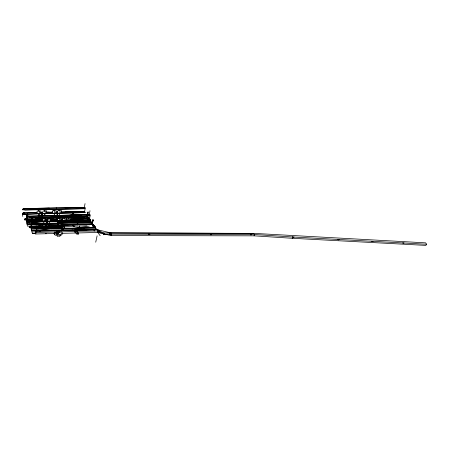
<?xml version="1.0" encoding="UTF-8"?>
<svg xmlns="http://www.w3.org/2000/svg" width="449" height="449" viewBox="0 0 449 449"><rect width="100%" height="100%" fill="white"/><g stroke="black" fill="none" stroke-linecap="round" stroke-linejoin="round"><path stroke-width="0.67" d="M79.787 224.809L79.871 224.769M77.699 223.462L77.896 223.456M78.148 219.959L78.334 219.842M76.218 231.229L76.083 230.606L76.1 231.925L74.792 231.953L74.467 230.848M77.133 219.993L77.351 219.842M75.118 217.389L74.82 217.232L75.09 217.355M31.256 226.307L31.862 221.89L31.127 226.408L31.739 226.425M72.783 216.053L72.772 215.975M73.198 212.562L73.406 212.59M61.182 230.702L61.115 230.118L61.008 230.573M72.396 212.646L72.384 212.596M36.453 231.263L36.756 230.758M27.103 214.268L26.485 218.685L27.26 214.263M74.618 231.302L74.523 230.663M76.251 231.005L76.083 230.606M76.1 231.925L74.556 231.678L74.59 231.314M62.271 223.748L62.254 223.776M61.693 220.397L61.726 220.251M83.43 229.781L83.581 230.191L83.649 229.708M57.259 216.39L57.427 216.233M56.843 212.747L56.871 212.921M36.762 229.439L36.919 228.883M46.977 221.458L46.152 225.695M61.519 225.23L62.366 220.992M46.342 225.791L46.937 221.632M46.904 224.382L46.864 224.214M47.358 220.829L47.319 220.745M46.286 220.672L46.168 220.891M72.278 217.417L72.996 213.152M46.124 220.869L46.236 220.644M61.277 228.911C61.412 227.621 61.799 229.417 61.266 228.653L61.412 228.406M27.63 213.471L27.462 213.584M42.532 213.101L42.616 213.185M87.881 212.905L86.966 216.974L87.965 212.753L87.168 216.985L87.589 217.002M93.347 224.713L92.011 224.264L92.994 220.083M41.37 213.213L41.504 213.196M77.761 234.142L77.121 231.476L75.477 230.954M31.677 224.792L31.806 224.842M83.722 228.429L83.789 227.896L83.722 228.429L84.014 228.171M27.232 214.218L26.716 218.68M32.227 221.228L32.165 221.116M73.03 213.185L72.255 217.131L72.985 213.432M92.988 220.212L92.067 224.421L93.005 220.268M31.071 221.379L30.998 221.29M76.728 234.198L74.467 230.949M27.209 217.164L27.153 217.063M27.058 218.736L26.525 218.702L27.165 214.24M46.314 225.746L46.848 221.632L46.09 225.752M31.217 226.01C32.654 216.845 30.049 234.288 31.8 222.002M56.737 217.793L57.41 213.718M92.202 219.505L92.382 219.583M87.162 212.186L87.162 212.27M42.094 213.864L41.42 218.214M26.704 218.293L27.125 214.437L26.564 218.607M23.191 208.959L22.877 209.795A1.689 0.949 7.5 0 1 24.016 208.802L84.356 207.376L81.084 207.595M23.836 212.792L22.798 213.292L22.663 213.982A1.706 0.96 7.4 0 1 23.808 212.972L37.261 212.658M33.49 208.409L49.149 208.083L24.386 208.594M35.561 218.253L51.461 217.81L26.261 218.73M24.392 208.617L23.095 208.914L22.759 209.795A1.807 1.01 7.5 0 1 23.982 208.74L24.369 208.796M25.099 218.893L24.785 219.757A1.717 0.982 7.3 0 1 25.935 218.725L26.295 218.461L24.807 219.017L24.774 219.83M58.555 224.927L27.148 224.584L58.555 224.927L58.948 226.498L27.473 226.144L26.182 219.909L42.122 220.15M27.142 214.903L27.092 216.272L27.271 215.194M26.502 221.447L57.758 221.89L57.365 220.38L51.13 220.285L57.36 220.42L58.948 226.498M28.893 216.081L27.681 216.435L27.372 217.288A1.706 0.971 7.6 0 1 28.511 216.266L89.261 214.493L71.094 215.054L81.841 214.757M27.507 220.717L27.193 221.587A1.717 0.988 7.4 0 1 28.338 220.543L28.674 220.465A1.841 1.055 7.4 0 0 27.075 221.587L28.495 221.885M28.68 220.594L28.702 220.285L42.049 219.943M27.664 220.526L28.702 220.285L29.112 221.862L38.227 221.576M89.261 214.493L89.778 215.874L29.275 217.569L28.865 216.008L27.585 216.384L27.254 217.288A1.824 1.038 7.6 0 1 28.843 216.188L71.11 215.093M29.365 227.099L29.376 227.497A1.734 1.005 7.4 0 1 29.381 227.076L30.919 226.234M30.891 226.414L92.55 224.158L94.576 225.712L95.502 227.48L64.864 228.569L31.351 227.503C28.54 228.681 28.826 226.015 30.891 226.161L31.312 227.766M31.873 222.923L31.598 222.148L31.57 223.557L31.727 222.491M31.262 225.931L31.318 226.38M31.767 222.597L31.716 223.978L31.901 222.895M29.376 227.581L29.258 227.497A1.852 1.072 7.4 0 1 29.83 226.526M31.553 218.73L31.441 218.366L32.126 218.691L31.559 218.702M32.002 218.377L32.12 218.714M31.806 222.182L31.177 225.959M31.974 231.897L35.477 231.836M35.858 233.34L32.356 233.373L30.852 227.486L62.809 227.312L63.78 230.483M77.2 224.842L77.991 220.571M26.704 220.032L26.295 218.461M36.734 213.887L37.155 211.075L40.988 210.985L40.556 213.786M35.297 232.666L35.527 231.123L97.613 229.714L103.27 232.958L104.247 234.221L109.966 234.12L110.05 234.552L111.301 234.535L111.285 233.828L109.719 233.985L111.189 234.243M38.491 211.019L38.665 209.902L39.484 212.164L39.057 214.97L38.648 213.836M41.465 218.068L42.2 213.847L41.42 218.079M36.072 226.06L36.195 226.408C37.132 226.908 36.453 225.454 36.762 226.386M37.705 218.22L38.39 218.511L38.266 218.18M40.78 212.326L42.133 212.293L40.713 212.573M41.953 215.548L42.066 215.851L41.993 214.055L41.92 215.447M61.631 225.235L62.349 221.121M42.582 213.735L43.02 210.94L46.814 210.85L46.365 213.64M74.579 231.504L74.472 231.235L98.129 230.977L104.247 234.221M44.238 211.445L44.502 209.773L45.338 212.023L44.894 214.818L44.479 213.69M43.205 218.607L43.379 217.484L44.232 219.802L43.783 222.62L43.149 220.874M43.514 218.057L44.187 218.371L44.069 218.018M41.51 217.799L42.111 214.033L41.46 218.141L42.2 214.033M46.264 225.471L46.915 221.677L46.298 225.398M48.986 219L49.261 217.322L50.125 219.628L49.665 222.429L49.233 221.278M57.472 213.763L56.697 217.888L57.478 213.477M65.223 207.938L84.373 207.421M65.762 211.922L61.148 212.08L84.637 211.35L85.17 212.573L24.566 214.263L24.134 212.978L36.745 212.467L33.366 212.545M48.795 225.634L48.924 225.948L48.234 225.651L48.924 225.948M52.039 213.516L52.499 210.738L56.243 210.654L55.771 213.421M53.757 210.688L53.942 209.576L54.812 211.816L54.34 214.594L53.908 213.471M70.005 215.161L70.414 215.116M56.204 217.67L56.31 218.001M70.179 219.297L78.115 218.955L71.29 219.224M57.343 213.415L57.814 210.643L61.53 210.559L61.047 213.32M57.371 214.072L57.191 215.116L57.276 213.741L57.349 215.514L57.231 215.217M58.449 232.054L61.906 231.976L62.299 233.115L62.052 234.501L59.801 236.112L57.769 236.168L54.452 234.692L54.071 233.542L54.307 232.155L56.378 232.105M51.803 217.995L87.527 216.828L89.525 218.354L90.395 220.257L90.002 219.617M54.452 234.692L54.694 233.306L54.307 232.155M58.993 210.873L59.234 209.492L60.121 211.72L59.638 214.482L59.195 213.365M58.572 218.186L58.768 217.075L59.661 219.365L59.178 222.148L58.505 220.425M56.018 234.047L56.77 234.131M56.305 233.149L56.855 231.544L58.05 231.516L58.864 232.144L58.319 233.744L57.124 233.772L56.305 233.149L56.692 232.492M58.106 224.158L91.68 223.086L92.112 224.13L90.372 220.072L56.928 221.065L58.499 225.202L92.124 224.096M93.291 219.376L93.196 219.561M57.124 233.772L57.287 232.823L56.473 232.2M57.769 236.168L58.016 234.782L54.694 233.306M58.319 233.744L58.864 232.144M52.864 217.816L52.993 218.147C53.925 218.646 53.201 217.254 53.538 218.13L52.993 218.119M58.628 225.471L60.733 225.224M60.929 225.533L61.143 225.05L61.126 225.527M60.963 225.477L61.143 225.19M59.801 236.112L60.048 234.726L62.299 233.115M76.077 230.691C73.002 231.134 79.153 230.803 74.831 230.634C75.084 231.628 75.005 230.034 75.449 231.078M63.797 218.618L64.095 216.951L65.01 219.235L64.51 222.008L64.055 220.863M95.906 228.474L62.215 229.624M66.778 207.904L66.8 207.758C64.185 207.719 88.099 207.505 74.046 207.663L80.596 207.567M66.918 211.934L73.215 211.821M58.247 218.023L58.123 217.664L58.791 218.006L58.667 217.597L51.444 217.765M58.662 217.681L58.791 218.006L58.252 217.995M57.652 225.353L58.336 225.679L58.207 225.314M69.348 217.49L83.374 217.052L76.336 217.209L79.726 217.148M71.565 215.116L71.094 215.054M62.293 221.031L61.564 224.966M71.75 219.247L71.273 219.185M63.623 225.521L63.079 225.51M72.687 214.768L72.564 214.476C72.469 212.108 73.507 214.571 72.85 215.161L72.727 214.869M63.489 225.185L56.237 225.353M74.248 224.927L63.5 225.101L62.944 225.174L63.073 225.538M76.049 230.865L77.632 231.465L78.255 234.137M84.378 207.236L85.046 203.599M92.208 224.309L92.915 220.33L92.241 224.393M75.337 217.327L75.533 216.923M75.398 217.052L75.466 217.327L75.522 216.912M85.355 207.584L84.653 211.182M74.792 231.953L74.714 231.516L58.701 231.909M78.07 219.056L89.587 218.562L90.103 219.959M77.082 224.943L77.974 220.627L77.082 224.758M76.122 230.679L75.499 230.887M77.262 224.893L77.89 220.7M77.868 221.256L77.795 222.592L78.008 221.537L77.683 220.824L77.626 222.188M75.993 231.622L76.072 231.196M81.336 211.58L84.653 211.395L65.358 211.967M80.466 224.315L80.248 224.792L80.478 224.332M89.289 214.353L90.002 210.733M84.356 207.376L84.855 208.729L24.762 210.076L24.369 208.549L23.348 208.779M89.604 218.399L90.328 214.774M77.206 224.489L77.885 220.846M83.862 217.069L87.185 216.828L88.588 220.279M85.967 214.729L89.278 214.538M87.246 212.046L87.314 212.293M86.264 218.809L89.604 218.607M65.941 219.432L70.588 219.247M87.925 212.82L86.994 216.929M87.151 217.007L88.616 220.105L90.395 220.257M88.156 212.242L88.296 212.181M93.645 227.688L92.225 224.203L80.612 224.708L88.369 224.41L81.286 224.607L84.693 224.528M90.81 221.071L57.32 222.092L90.81 221.071L90.372 220.072M92.101 224.326L92.225 224M92.152 223.978L92.971 220.162M95.065 226.998L95.918 228.434M97.489 229.787L98.045 230.982L97.719 232.487M35.488 231.196L97.613 229.714L100.127 233.07M95.727 242.202L97.113 235.804M61.345 228.367L61.462 228.485M97.596 229.787L110.937 232.924L253.977 233.379L425.652 242.847L426.55 244.239L425.893 245.401L292.265 238.284L254.027 235.837L111.06 235.59L97.803 232.459L62.349 233.34M111.06 235.59L111.285 233.828M148.394 234.221L148.552 234.631L149.747 234.631L149.859 234.226L148.277 233.935L148.394 234.221L111.397 234.12M88.296 211.99L88.217 212.068M46.685 223.153L46.797 223.462L46.724 221.649L46.645 223.046M210.312 234.395L210.424 234.782L211.513 234.782L211.647 234.395L149.859 234.226M60.929 230.707L61.115 230.118M250.368 234.507L250.458 234.878L251.479 234.883L251.62 234.507L211.647 234.395M253.954 233.441L110.937 232.924M254.027 235.837L254.532 234.518L292.804 236.999L292.265 238.284M292.804 236.999L292.664 236.741L294.028 237.066L293.871 237.426L292.754 237.117M73.423 230.337L73.557 230.219M72.25 230.152L71.851 230.281L72.351 230.225M337.945 239.44L337.99 239.805L338.928 239.856L339.09 239.502L294.028 237.066M57.141 233.11L58.185 231.314L59.302 232.172L58.78 233.07L57.141 233.11L56.018 232.251L56.546 231.353L58.185 231.314M371.879 241.281L371.907 241.635L372.799 241.68L372.973 241.338L339.09 239.502M404.072 243.021L402.854 242.724L403.039 243.313L404.072 243.021L426.55 244.239M46.724 221.649L46.993 222.39M37.059 229.17L36.941 229.001M92.213 224.416L93.684 227.514L95.396 227.486M80.074 224.73L79.787 224.674L80.057 224.747M62.259 221.245L61.67 225.005M25.34 218.764L26.323 218.534M103.281 234.776L104.51 234.097L102.989 233.082M56.018 232.251L57.713 231.914L59.302 232.172M58.701 217.681L69.404 217.406M68.169 217.445L69.376 217.338M66.323 207.876L66.817 207.797M66.306 207.836L66.8 207.758M43.413 221.256L33.9 222.726L41.488 225.802M45.456 220.942L47.493 220.627M50.894 220.1L57.012 219.157M88.346 224.36L88.913 224.32M83.351 217.002L83.912 216.968M89.345 226.077L74.433 228.249L31.351 227.503L56.72 226.622L64.869 228.586L31.351 227.503L87.151 225.757M51.085 220.448L59.998 221.003L50.984 220.661L59.998 221.003L69.5 220.728L84.328 218.685M31.217 221.318L31.076 221.374M77.177 230.118L77.649 230.118L77.183 230.163M48.105 221.026L27.159 221.851L29.146 221.873L27.097 221.408L27.406 220.667L28.725 220.352M42.234 219.325L24.667 219.757A1.835 1.05 7.3 0 1 25.902 218.657L26.295 218.714M78.755 219.005L85.77 218.786M27.367 217.367L89.806 215.728M45.31 233.643L46.264 233.609M78.519 214.897L85.478 214.706M44.799 213.505C45.366 212.697 15.26 215.806 24.167 212.714L24.611 214.313L22.63 214.224L22.736 216.412M22.871 209.868L84.883 208.583M73.877 211.726L80.848 211.552M61.092 219.415L61.575 220.65L62.933 220.616M80.668 224.618L74.276 224.781M60.677 225.404L61.552 225.37M76.201 224.859L72.693 224.837L73.653 226.24L72.721 224.904M73.193 226.274L74.585 226.229M64.302 230.55L64.645 230.539M75.937 230.129L76.296 230.169L75.96 230.18M96.316 229.4L96.007 229.456L96.333 229.445L95.491 227.52L61.839 228.648L62.209 229.658M79.681 230.045L79.344 230.056L79.731 230.135M30.908 226.206L40.208 225.853M60.991 215.251L61.474 216.469M78.738 218.96L82.105 218.854M65.992 220.65L90.429 220.083M42.032 219.898L37.963 220.061M45.433 219.797L48.077 219.718M53.846 219.55L50.642 219.645L57.051 219.516M45.45 219.842L48.094 219.763M50.877 220.942L61.575 220.65M90.137 219.814L65.638 220.549M91.226 222.087L90.9 222.098L91.248 222.137M56.737 217.855L61.126 217.731M87.37 217.002L67.799 217.389L68.742 218.758L67.827 217.451M45.697 219.224L47.774 219.163M42.285 219.409L24.802 219.909L41.942 220.47M45.781 219.308L47.88 219.247M51.377 219.146L56.972 218.983M56.737 209.161L56.338 207.926L49.132 208.044M38.053 215.817L53.824 215.402M73.861 211.681L77.206 211.597M46.174 213.471L85.17 212.573M42.155 219.381L26.744 219.774L42.161 220.117M45.658 219.292L47.762 219.235M51.265 219.151L57.573 218.989M61.075 218.899L62.478 218.865M65.981 218.775L82.094 218.366M61.075 219.376L62.944 219.325M54.071 233.542L35.662 233.996L35.914 232.447L35.499 231.123L35.914 232.447L56.63 231.959M58.016 234.782L60.048 234.726M24.078 212.787L24.145 212.899A1.824 1.027 7.4 0 0 22.545 213.982L24.6 214.274L24.19 213.062M46.337 212.192L52.948 212.102M40.797 212.371L42.133 212.293M46.348 212.237L49.137 212.13M46.803 212.428L52.185 212.298M55.794 212.209L57.893 212.158M57.287 232.823L58.488 232.795M57.567 212.012L56.316 211.995L56.799 213.247M56.254 207.932L65.627 207.887M71.161 219.668L70.229 219.213M61.569 228.603L61.21 228.597M103.27 232.958L110.954 232.857M66.323 212.332L65.38 211.821M32.362 233.334L35.864 233.3M31.587 230.399L31.935 230.466L31.604 230.472M251.62 234.507L254.532 234.518M26.817 222.99L27.153 223.074L26.833 223.069M26.177 219.943L42.116 220.184M47.656 220.268L44.917 220.061M44.967 220.178L47.768 220.24M51.276 220.319L57.584 220.459M60.385 220.526L62.49 220.571M64.011 228.62L29.398 227.654L63.208 226.487L38.592 230.494L40.511 231.269M45.371 220.582L48.11 220.672M51.54 220.785L58.46 221.015M47.521 220.532L45.444 220.459L47.527 220.543M22.613 214.195L24.6 214.274M372.973 241.338L403.034 242.965M40.679 227.177L64.869 228.586L63.5 225.101L64.869 228.586M35.999 219.505L42.172 219.887M31.593 226.234L31.509 226.318M75.348 231.078L77.565 231.465L78.334 234.176M51.927 219.045L57.309 220.352M87.493 217.002L88.706 217.675M56.546 231.353L58.78 233.07M87.875 217.108L89.828 219.05M92.898 224.438L94.879 226.425M33.967 222.249L40.539 225.836M38.665 230.017L40.477 231.005M65.835 208.297L65.268 207.825M70.628 215.531L70.05 215.054M89.11 218.051L89.491 218.528M94.15 225.404L94.537 225.886M100.172 235.753L97.803 232.459L98.129 230.977L97.613 229.714M27.232 215.189L27.019 214.465L26.957 215.868M94.829 226.29L95.166 226.986M89.772 218.921L90.103 219.606M92.971 226.06L93.678 227.508M88.004 218.848L88.616 220.105M109.859 233.985L110.05 234.552M109.752 233.85L109.943 234.417M62.029 222.625L62.114 221.245L62.187 223.035L62.518 223.007L62.069 222.726M65.352 230.562L65.01 230.573M74.714 231.516L74.82 231.813M74.472 231.235L74.674 231.819M74.444 231.375L74.556 231.678M35.246 232.638L35.684 233.963M77.004 231.476L77.626 234.148M93.976 229.798L94.239 231.072M29.494 226.885A1.734 1.005 7.4 0 1 29.915 226.582M79.793 224.304L80.163 224.41L79.793 224.304M74.854 216.895L75.219 217.002L74.854 216.895M31.492 225.875L31.879 225.982L31.492 225.875M26.889 218.175L27.271 218.281L26.889 218.175M31.228 228.939L63.253 228.732L31.228 228.939M41.875 218.697L41.431 221.514L45.282 221.396L45.731 218.584L41.875 218.697M42.386 225.825L42.509 226.195L43.076 226.15L42.386 225.853M47.779 218.528L47.319 221.335L51.135 221.217L51.601 218.416L47.779 218.528M57.326 218.27L56.849 221.06L60.604 220.942L61.098 218.158L57.326 218.27M62.68 218.147L62.187 220.919L65.919 220.807L66.418 218.034L62.68 218.147M79.765 226.066L79.619 226.352L79.765 226.066M42.762 225.926L42.475 225.937L42.762 225.926M66.946 211.782L66.446 211.866L66.963 211.827M66.025 230.489L65.677 230.5L66.025 230.489M66.716 230.46L66.368 230.477L66.716 230.46M67.401 230.438L67.058 230.449L67.417 230.489M68.085 230.416L67.743 230.427L68.085 230.416M68.776 230.388L68.433 230.399L68.776 230.388M69.46 230.365L69.118 230.376L69.477 230.416M70.145 230.337L69.803 230.354L70.145 230.337M70.83 230.315L70.487 230.326L70.83 230.315M71.514 230.292L71.172 230.303L71.514 230.292M72.878 230.242L72.536 230.253L72.878 230.242M74.237 230.191L73.9 230.202L74.237 230.191M74.921 230.169L74.579 230.18L74.938 230.219M75.6 230.146L75.258 230.157L75.6 230.146M76.953 230.096L76.616 230.107L76.975 230.141M78.306 230.045L77.969 230.056L78.306 230.045M78.985 230.023L78.648 230.034L79.002 230.068M80.332 229.972L79.995 229.983L80.332 229.972M81.005 229.95L80.668 229.961L81.028 229.995M81.679 229.927L81.342 229.939L81.679 229.927M82.352 229.899L82.015 229.91L82.352 229.899M83.026 229.877L82.689 229.888L83.026 229.877M83.694 229.854L83.362 229.866L83.694 229.854M84.367 229.826L84.03 229.843L84.367 229.826M85.035 229.804L84.698 229.815L85.057 229.854M85.703 229.781L85.372 229.793L85.703 229.781M86.371 229.759L86.04 229.77L86.371 229.759M87.039 229.731L86.708 229.742L87.061 229.781M87.707 229.708L87.375 229.72L87.707 229.708M88.374 229.686L88.038 229.697L88.374 229.686M89.037 229.658L88.706 229.675L89.059 229.708M89.705 229.635L89.368 229.647L89.705 229.635M90.367 229.613L90.036 229.624L90.367 229.613M91.029 229.591L90.698 229.602L91.052 229.635M91.691 229.562L91.36 229.579L91.691 229.562M92.354 229.54L92.023 229.551L92.354 229.54M93.016 229.518L92.685 229.529L93.038 229.562M93.678 229.495L93.347 229.506L93.678 229.495M94.335 229.473L94.009 229.484L94.335 229.473M94.997 229.445L94.666 229.456L95.02 229.495M95.654 229.422L95.328 229.433L95.654 229.422M58.387 223.08L58.044 223.086L58.387 223.08M59.077 223.058L58.735 223.069L59.077 223.058M59.762 223.035L59.42 223.046L59.762 223.035M60.447 223.018L60.104 223.024L60.447 223.018M61.131 222.996L60.789 223.007L61.131 222.996M61.816 222.973L61.474 222.985L61.816 222.973M63.18 222.934L62.838 222.945L63.202 222.985M63.865 222.912L63.522 222.923L63.865 222.912M64.544 222.889L64.201 222.9L64.544 222.889M65.223 222.872L64.886 222.884L65.223 222.872M65.902 222.85L65.565 222.861L65.902 222.85M66.581 222.833L66.244 222.839L66.581 222.833M67.26 222.811L66.923 222.822L67.26 222.811M67.939 222.788L67.603 222.799L67.939 222.788M68.618 222.771L68.276 222.777L68.618 222.771M69.292 222.749L68.955 222.76L69.292 222.749M69.965 222.726L69.629 222.738L69.965 222.726M70.645 222.71L70.302 222.721L70.645 222.71M71.318 222.687L70.981 222.698L71.318 222.687M71.992 222.665L71.655 222.676L71.992 222.665M72.665 222.648L72.328 222.659L72.682 222.698M73.333 222.625L72.996 222.637L73.333 222.625M74.006 222.609L73.67 222.614L74.006 222.609M74.674 222.586L74.343 222.597L74.674 222.586M75.348 222.564L75.011 222.575L75.348 222.564M76.016 222.547L75.679 222.558L76.016 222.547M76.684 222.524L76.352 222.536L76.684 222.524M77.351 222.508L77.02 222.513L77.374 222.558M78.019 222.485L77.688 222.496L78.019 222.485M78.687 222.463L78.356 222.474L78.687 222.463M79.355 222.446L79.018 222.457L79.372 222.496M80.017 222.423L79.686 222.435L80.017 222.423M80.685 222.407L80.349 222.412L80.685 222.407M81.348 222.384L81.016 222.395L81.348 222.384M82.01 222.367L81.679 222.373L82.032 222.418M82.672 222.345L82.341 222.356L82.672 222.345M83.334 222.322L83.003 222.334L83.334 222.322M83.997 222.306L83.666 222.317L83.997 222.306M84.659 222.283L84.328 222.294L84.659 222.283M85.316 222.266L84.984 222.277L85.316 222.266M85.978 222.244L85.647 222.255L85.978 222.244M86.635 222.227L86.303 222.233L86.657 222.277M87.291 222.204L86.966 222.216L87.291 222.204M87.948 222.188L87.622 222.193L87.948 222.188M88.605 222.165L88.279 222.176L88.627 222.216M89.261 222.148L88.936 222.154L89.261 222.148M89.918 222.126L89.592 222.137L89.918 222.126M90.575 222.103L90.243 222.115L90.575 222.103M32.569 230.388L32.244 230.393L32.569 230.388M33.226 230.382L32.9 230.388L33.226 230.382M33.883 230.382L33.552 230.382L33.883 230.382M34.534 230.376L34.208 230.376L34.534 230.376M35.19 230.371L34.859 230.371L35.19 230.371M35.841 230.365L35.516 230.365L35.841 230.365M36.492 230.359L36.167 230.365L36.492 230.359M37.144 230.354L36.818 230.359L37.144 230.354M37.795 230.354L37.469 230.354L37.795 230.354M38.446 230.348L38.12 230.348L38.446 230.348M39.097 230.343L38.771 230.343L39.097 230.343M39.742 230.337L39.422 230.337L39.742 230.337M40.393 230.331L40.068 230.337L40.393 230.331M41.039 230.326L40.719 230.331L41.039 230.326M41.69 230.32L41.364 230.326L41.69 230.32M42.335 230.32L42.01 230.32L42.335 230.32M42.981 230.315L42.661 230.315L42.981 230.315M43.626 230.309L43.306 230.309L43.626 230.309M44.271 230.303L43.951 230.303L44.271 230.303M44.917 230.298L44.597 230.303L44.917 230.298M45.562 230.292L45.237 230.298L45.562 230.292M46.202 230.286L45.882 230.292L46.202 230.286M46.848 230.286L46.528 230.286L46.848 230.286M47.487 230.281L47.167 230.281L47.487 230.281M48.133 230.275L47.813 230.275L48.133 230.275M48.773 230.27L48.453 230.275L48.773 230.27M49.412 230.264L49.093 230.27L49.412 230.264M50.052 230.258L49.732 230.264L50.052 230.258M50.692 230.258L50.372 230.258L50.692 230.258M51.332 230.253L51.012 230.253L51.332 230.253M51.972 230.247L51.652 230.247L51.972 230.247M52.606 230.242L52.286 230.242L52.606 230.242M53.246 230.236L52.926 230.242L53.246 230.236M53.88 230.23L53.56 230.236L53.88 230.23M54.514 230.23L54.2 230.23L54.514 230.23M55.154 230.225L54.834 230.225L55.154 230.225M55.788 230.219L55.468 230.219L55.788 230.219M56.422 230.214L56.103 230.214L56.422 230.214M57.057 230.208L56.737 230.214L57.057 230.208M57.691 230.202L57.371 230.208L57.691 230.202M58.319 230.202L58.005 230.202L58.319 230.202M58.954 230.197L58.639 230.197L58.954 230.197M59.582 230.191L59.268 230.191L59.582 230.191M60.217 230.185L59.902 230.185L60.217 230.185M60.845 230.18L60.531 230.185L60.845 230.18M61.474 230.174L61.159 230.18L61.474 230.174M62.108 230.174L61.794 230.174L62.108 230.174M62.737 230.169L62.422 230.169L62.737 230.169M63.365 230.163L63.051 230.163L63.365 230.163M27.776 223.001L27.456 222.996L27.776 223.001M28.41 223.013L28.091 223.007L28.41 223.013M29.05 223.018L28.73 223.013L29.05 223.018M29.69 223.03L29.37 223.024L29.69 223.03M30.324 223.035L30.004 223.03L30.324 223.035M30.959 223.046L30.644 223.041L30.959 223.046M31.598 223.052L31.278 223.046L31.598 223.052M32.233 223.063L31.913 223.058L32.233 223.063M32.867 223.069L32.547 223.063L32.867 223.069M33.501 223.08L33.187 223.074L33.501 223.08M34.135 223.086L33.815 223.08L34.135 223.086M34.769 223.097L34.45 223.091L34.769 223.097M35.398 223.102L35.084 223.097L35.398 223.102M36.032 223.114L35.718 223.108L36.032 223.114M36.666 223.119L36.347 223.114L36.666 223.119M37.295 223.131L36.981 223.125L37.295 223.131M37.924 223.136L37.609 223.131L37.924 223.136M38.558 223.147L38.244 223.142L38.558 223.147M39.186 223.153L38.872 223.147L39.186 223.153M39.815 223.164L39.501 223.159L39.815 223.164M40.444 223.17L40.129 223.164L40.444 223.17M41.072 223.175L40.758 223.175L41.072 223.175M41.701 223.187L41.387 223.181L41.701 223.187M42.324 223.192L42.015 223.192L42.324 223.192M42.952 223.204L42.638 223.198L42.952 223.204M43.575 223.209L43.267 223.209L43.575 223.209M44.204 223.22L43.89 223.215L44.204 223.22M44.827 223.226L44.518 223.226L44.827 223.226M45.456 223.237L45.141 223.232L45.456 223.237M46.079 223.243L45.764 223.243L46.079 223.243M46.702 223.254L46.387 223.248L46.702 223.254M47.325 223.26L47.01 223.254L47.325 223.26M47.948 223.271L47.633 223.265L47.948 223.271M48.565 223.276L48.256 223.271L48.565 223.276M49.188 223.288L48.879 223.282L49.188 223.288M49.811 223.293L49.497 223.288L49.811 223.293M50.428 223.299L50.12 223.299L50.428 223.299M51.051 223.31L50.737 223.305L51.051 223.31M51.669 223.316L51.36 223.316L51.669 223.316M52.286 223.327L51.977 223.321L52.286 223.327M52.903 223.333L52.595 223.333L52.903 223.333M53.521 223.344L53.212 223.338L53.521 223.344M54.138 223.349L53.829 223.344L54.138 223.349M54.756 223.361L54.447 223.355L54.756 223.361M55.373 223.366L55.064 223.361L55.373 223.366M55.99 223.377L55.682 223.372L55.99 223.377M56.602 223.383L56.299 223.377L56.602 223.383M57.219 223.389L56.911 223.389L57.219 223.389M57.831 223.4L57.528 223.394L57.831 223.4"/></g></svg>
